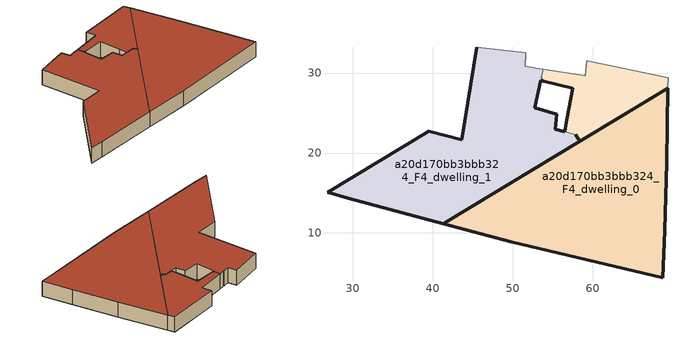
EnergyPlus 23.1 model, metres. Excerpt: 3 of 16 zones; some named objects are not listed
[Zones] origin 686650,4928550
a20d170bb3bbb324_F4_dwelling_0
 floor to a20d170bb3bbb324_F3_dwelling_0 (EU_floor_Construction): 68.8,4.42 69,10.27 69.29,18.83 69.41,28.08 41.29,11.15 49.74,8.87 z12
 wall outside (EU_wall_Construction): 49.74,8.87 41.29,11.15 69.41,28.08 69.29,18.83 69,10.27 68.8,4.42 49.74,8.87 z12:15
 roof outside (EU_roof_Construction): 69.41,28.08 69.29,18.83 69,10.27 68.8,4.42 49.74,8.87 41.29,11.15 z15
a20d170bb3bbb324_F4_dwelling_1
 floor to a20d170bb3bbb324_F3_dwelling_1 (EU_floor_Construction): 58.41,21.46 57.9,22.31 56.51,22.67 56.5,22.67 55.33,22.97 55.52,24.83 52.77,25.65 53.5,29.09 53.87,28.99 53.58,29.47 53.59,29.47 53.8,30.48 53.8,30.49 52.89,30.63 52.68,30.66 51.6,30.84 51.62,32.54 45.5,33.21 43.64,21.68 39.5,22.73 26.83,15.09 29.41,14.36 41.29,11.15 z12
 wall outside (EU_wall_Construction): 57.9,22.31 58.41,21.46 41.29,11.15 29.41,14.36 26.83,15.09 39.5,22.73 43.64,21.68 45.5,33.21 / 53.87,28.99 53.5,29.09 52.77,25.65 55.52,24.83 55.33,22.97 56.5,22.67 56.51,22.67 z12:15
 wall to a20d170bb3bbb324_F4_dwelling_2 (EU_wall_Construction): 56.51,22.67 57.9,22.31 / 53.8,30.48 53.59,29.47 53.58,29.47 53.87,28.99 z12:15
 wall adiabatic (EU_wall_Construction): 45.5,33.21 51.62,32.54 51.6,30.84 52.68,30.66 52.89,30.63 53.8,30.49 53.8,30.48 z12:15
 roof outside (EU_roof_Construction): 53.8,30.48 53.59,29.47 53.58,29.47 53.87,28.99 53.5,29.09 52.77,25.65 55.52,24.83 55.33,22.97 56.5,22.67 56.51,22.67 57.9,22.31 58.41,21.46 41.29,11.15 29.41,14.36 26.83,15.09 39.5,22.73 43.64,21.68 45.5,33.21 51.62,32.54 51.6,30.84 52.68,30.66 52.89,30.63 53.8,30.49 z15
a20d170bb3bbb324_F4_dwelling_2
 floor to a20d170bb3bbb324_F3_dwelling_2 (EU_floor_Construction): 69.41,28.08 69.43,29.39 59.29,31.53 59.07,29.64 53.8,30.48 53.59,29.47 53.58,29.47 53.87,28.99 57.54,28.09 56.79,24.15 56.51,22.67 57.9,22.31 58.41,21.46 z12
 wall outside (EU_wall_Construction): 69.41,28.08 58.41,21.46 57.9,22.31 / 56.51,22.67 56.79,24.15 57.54,28.09 53.87,28.99 z12:15
 wall adiabatic (EU_wall_Construction): 53.8,30.48 59.07,29.64 59.29,31.53 69.43,29.39 69.41,28.08 z12:15
 roof outside (EU_roof_Construction): 69.43,29.39 69.41,28.08 58.41,21.46 57.9,22.31 56.51,22.67 56.79,24.15 57.54,28.09 53.87,28.99 53.58,29.47 53.59,29.47 53.8,30.48 59.07,29.64 59.29,31.53 z15
[Building]
EU S2 Campaign: North Axis=0; Terrain=City; Solar Distribution=FullExterior
[Site:Location]
Bologna: Latitude=44.5; Longitude=11.25; Time Zone=1; Elevation=37
[SizingPeriod:WeatherFileDays]
AnnualSizingPeriod: Begin Month=1; Begin Day of Month=1; End Month=12; End Day of Month=31; Day of Week for Start Day=Monday; Use Weather File Daylight Saving Period=No; Use Weather File Rain and Snow Indicators=No
[MATERIAL]
EU_InternalMass_Material: Roughness=MediumRough; Thickness=0.1; Conductivity=1; Density=1800; Specific Heat=900; Thermal Absorptance=0.9; Solar Absorptance=0.7; Visible Absorptance=0.7
[MATERIAL:NOMASS] Roughness=MediumRough; Thermal Absorptance=0.9; Solar Absorptance=0.7; Visible Absorptance=0.7
Name | Thermal Resistance
EU_wall_NoMass | 0.905828
EU_roof_NoMass | 0.37593
EU_floor_NoMass | 0.67114
[CONSTRUCTION]
EU_wall_Construction: EU_wall_NoMass
EU_roof_Construction: EU_roof_NoMass
EU_floor_Construction: EU_floor_NoMass
EU_InternalMass_Construction: EU_InternalMass_Material
[ZONE] Type=1; Multiplier=1; Ceiling Height=autocalculate; Floor Area=autocalculate; Part of Total Floor Area=Yes
Name | Volume
a20d170bb3bbb324_F4_dwelling_0 | 995.832
a20d170bb3bbb324_F4_dwelling_1 | 861.833
a20d170bb3bbb324_F4_dwelling_2 | 234.086
[INTERNALMASS] Construction=EU_InternalMass_Construction
Name | Zone or ZoneList | Surface Area
a20d170bb3bbb324_F4_dwelling_0_EU_InternalMass | a20d170bb3bbb324_F4_dwelling_0 | 365.788
a20d170bb3bbb324_F4_dwelling_1_EU_InternalMass | a20d170bb3bbb324_F4_dwelling_1 | 414.725
a20d170bb3bbb324_F4_dwelling_2_EU_InternalMass | a20d170bb3bbb324_F4_dwelling_2 | 215.356
[OTHEREQUIPMENT] Fuel Type=Electricity; Design Level Calculation Method=Watts/Area; Power per Zone Floor Area=1; Fraction Latent=0; Fraction Radiant=0; Fraction Lost=0; Carbon Dioxide Generation Rate=0; EndUse Subcategory=EU_Step8_InternalGains
Name | Zone or ZoneList or Space or SpaceList | Schedule
EU_Step8_InternalGain_a20d170bb3bbb324_F4_dwelling_0_f000 | a20d170bb3bbb324_F4_dwelling_0 | EU_Step8_GainSchedule_a20d170bb3bbb324_F4_dwelling_0_f000
EU_Step8_InternalGain_a20d170bb3bbb324_F4_dwelling_1_f000 | a20d170bb3bbb324_F4_dwelling_1 | EU_Step8_GainSchedule_a20d170bb3bbb324_F4_dwelling_1_f000
EU_Step8_InternalGain_a20d170bb3bbb324_F4_dwelling_2_f000 | a20d170bb3bbb324_F4_dwelling_2 | EU_Step8_GainSchedule_a20d170bb3bbb324_F4_dwelling_2_f000
[ZONEVENTILATION:DESIGNFLOWRATE] Schedule=EU_AlwaysOn; Design Flow Rate Calculation Method=AirChanges/Hour; Air Changes per Hour=0.73129; Ventilation Type=Natural; Fan Pressure Rise=0; Fan Total Efficiency=1; Constant Term Coefficient=1; Temperature Term Coefficient=0; Velocity Term Coefficient=0; Velocity Squared Term Coefficient=0; Minimum Indoor Temperature=-100; Maximum Indoor Temperature=100; Delta Temperature=-100; Minimum Outdoor Temperature=-100; Maximum Outdoor Temperature=100; Maximum Wind Speed=40
Name | Zone or ZoneList or Space or SpaceList
EU_ConstantAir_a20d170bb3bbb324_F4_dwelling_0 | a20d170bb3bbb324_F4_dwelling_0
EU_ConstantAir_a20d170bb3bbb324_F4_dwelling_1 | a20d170bb3bbb324_F4_dwelling_1
EU_ConstantAir_a20d170bb3bbb324_F4_dwelling_2 | a20d170bb3bbb324_F4_dwelling_2
[HVACTEMPLATE:ZONE:IDEALLOADSAIRSYSTEM] System Availability Schedule=EU_AlwaysOn; Maximum Heating Supply Air Temperature=50; Minimum Cooling Supply Air Temperature=13; Maximum Heating Supply Air Humidity Ratio=0.0156; Minimum Cooling Supply Air Humidity Ratio=0.0077; Heating Limit=NoLimit; Cooling Limit=NoLimit; Heating Availability Schedule=EU_AlwaysOn; Cooling Availability Schedule=EU_CoolingOff; Dehumidification Control Type=ConstantSensibleHeatRatio; Cooling Sensible Heat Ratio=0.7; Dehumidification Setpoint=60; Humidification Control Type=None; Humidification Setpoint=30; Outdoor Air Method=None; Outdoor Air Flow Rate per Person=0.00944; Outdoor Air Flow Rate per Zone Floor Area=0; Outdoor Air Flow Rate per Zone=0; Demand Controlled Ventilation Type=None; Outdoor Air Economizer Type=NoEconomizer; Heat Recovery Type=None; Sensible Heat Recovery Effectiveness=0.7; Latent Heat Recovery Effectiveness=0.65
Name | Template Thermostat
a20d170bb3bbb324_F4_dwelling_0 | EU_HeatOnly_a20d170bb3bbb324_F4_dwelling_0
a20d170bb3bbb324_F4_dwelling_1 | EU_HeatOnly_a20d170bb3bbb324_F4_dwelling_1
a20d170bb3bbb324_F4_dwelling_2 | EU_HeatOnly_a20d170bb3bbb324_F4_dwelling_2
[SIZING:ZONE] Zone Cooling Design Supply Air Temperature Input Method=SupplyAirTemperature; Zone Cooling Design Supply Air Temperature=13; Zone Heating Design Supply Air Temperature Input Method=SupplyAirTemperature; Zone Heating Design Supply Air Temperature=50; Zone Cooling Design Supply Air Humidity Ratio=0.008; Zone Heating Design Supply Air Humidity Ratio=0.008; Cooling Design Air Flow Method=DesignDay; Cooling Design Air Flow Rate=0; Cooling Minimum Air Flow per Zone Floor Area=0.000762; Cooling Minimum Air Flow=0; Cooling Minimum Air Flow Fraction=0.2; Heating Design Air Flow Method=DesignDay; Heating Design Air Flow Rate=0; Heating Maximum Air Flow per Zone Floor Area=0.002032; Heating Maximum Air Flow=0.141576; Heating Maximum Air Flow Fraction=0.3; Account for Dedicated Outdoor Air System=No; Dedicated Outdoor Air System Control Strategy=NeutralSupplyAir; Dedicated Outdoor Air Low Setpoint Temperature for Design=autosize; Dedicated Outdoor Air High Setpoint Temperature for Design=autosize; Zone Load Sizing Method=Sensible Load Only No Latent Load; Zone Latent Cooling Design Supply Air Humidity Ratio Input Method=HumidityRatioDifference; Zone Cooling Design Supply Air Humidity Ratio Difference=0.005; Zone Latent Heating Design Supply Air Humidity Ratio Input Method=HumidityRatioDifference; Zone Humidification Design Supply Air Humidity Ratio Difference=0.005
a20d170bb3bbb324_F4_dwelling_0; a20d170bb3bbb324_F4_dwelling_1; a20d170bb3bbb324_F4_dwelling_2
[SCHEDULE:CONSTANT]
Name | Hourly Value
EU_AlwaysOn | 1
EU_CoolingOff | 0
[SCHEDULE:FILE] Column Number=1; Rows to Skip at Top=0; Number of Hours of Data=8760; Column Separator=Comma; Interpolate to Timestep=No; Minutes per Item=60; Adjust Schedule for Daylight Savings=Yes
Name | File
EU_Step8_GainSchedule_a20d170bb3bbb324_F4_dwelling_0_f000 | ../../schedules/a20d170bb3bbb324/a20d170bb3bbb324_F4_dwelling_0_f000_gain.csv
EU_Step8_GainSchedule_a20d170bb3bbb324_F4_dwelling_1_f000 | ../../schedules/a20d170bb3bbb324/a20d170bb3bbb324_F4_dwelling_1_f000_gain.csv
EU_Step8_GainSchedule_a20d170bb3bbb324_F4_dwelling_2_f000 | ../../schedules/a20d170bb3bbb324/a20d170bb3bbb324_F4_dwelling_2_f000_gain.csv
